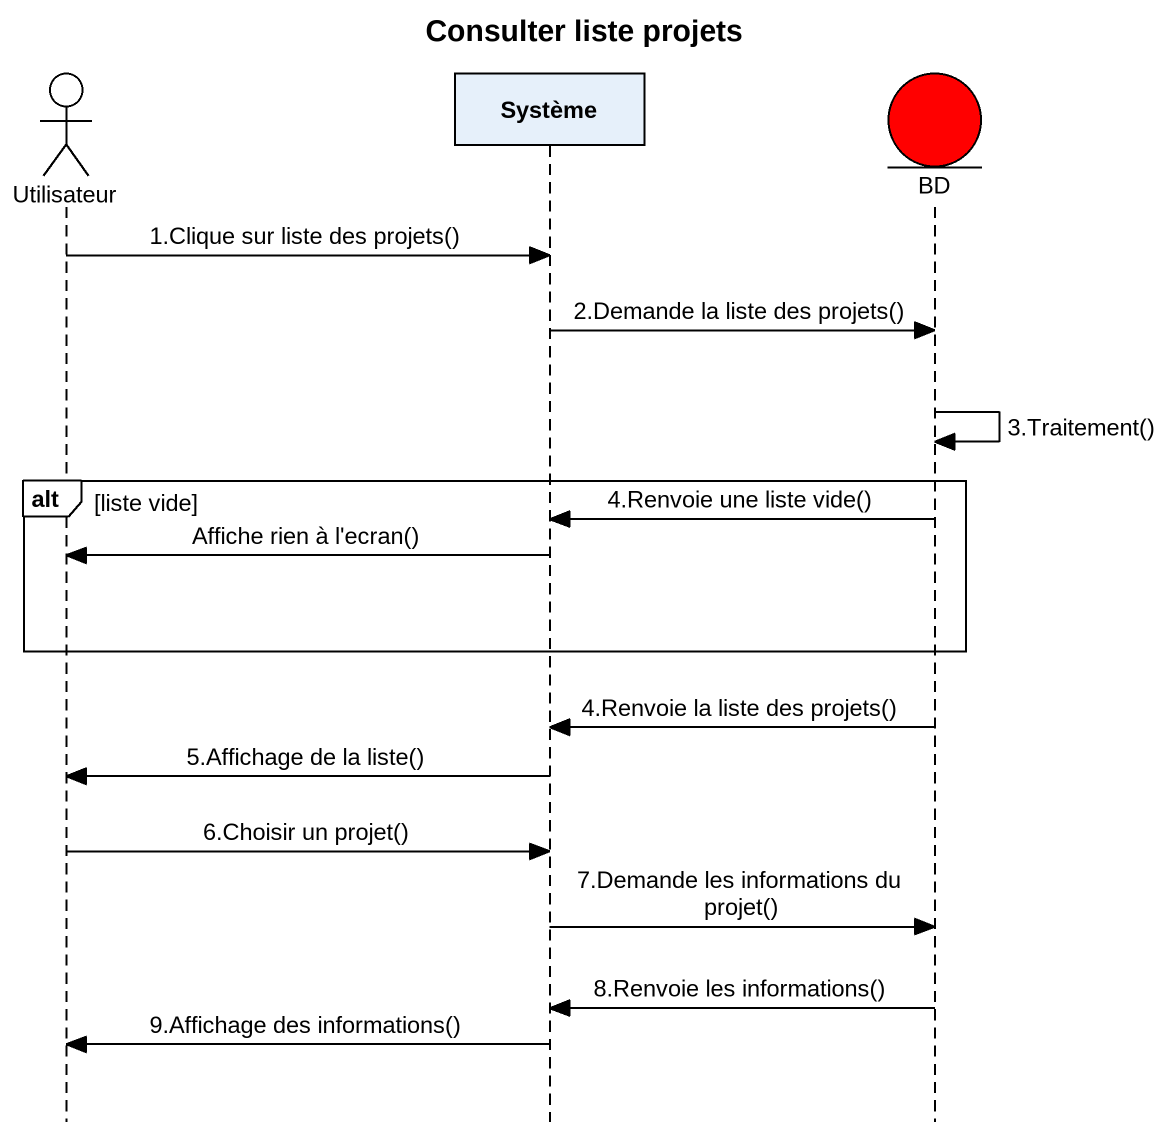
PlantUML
@startuml
title Consulter liste projets
hide footbox
actor Utilisateur
participant Système
entity BD #FF0000

Utilisateur -> Système : 1.Clique sur liste des projets()
Système -> BD : 2.Demande la liste des projets()
BD -> BD : 3.Traitement()
alt liste vide
  BD -> Système : 4.Renvoie une liste vide()
  Système -> Utilisateur : Affiche rien à l'ecran()
end
BD -> Système : 4.Renvoie la liste des projets()
Système -> Utilisateur : 5.Affichage de la liste()
Utilisateur -> Système : 6.Choisir un projet()
Système -> BD : 7.Demande les informations du projet()
BD -> Système : 8.Renvoie les informations()
Système -> Utilisateur : 9.Affichage des informations()
@enduml
